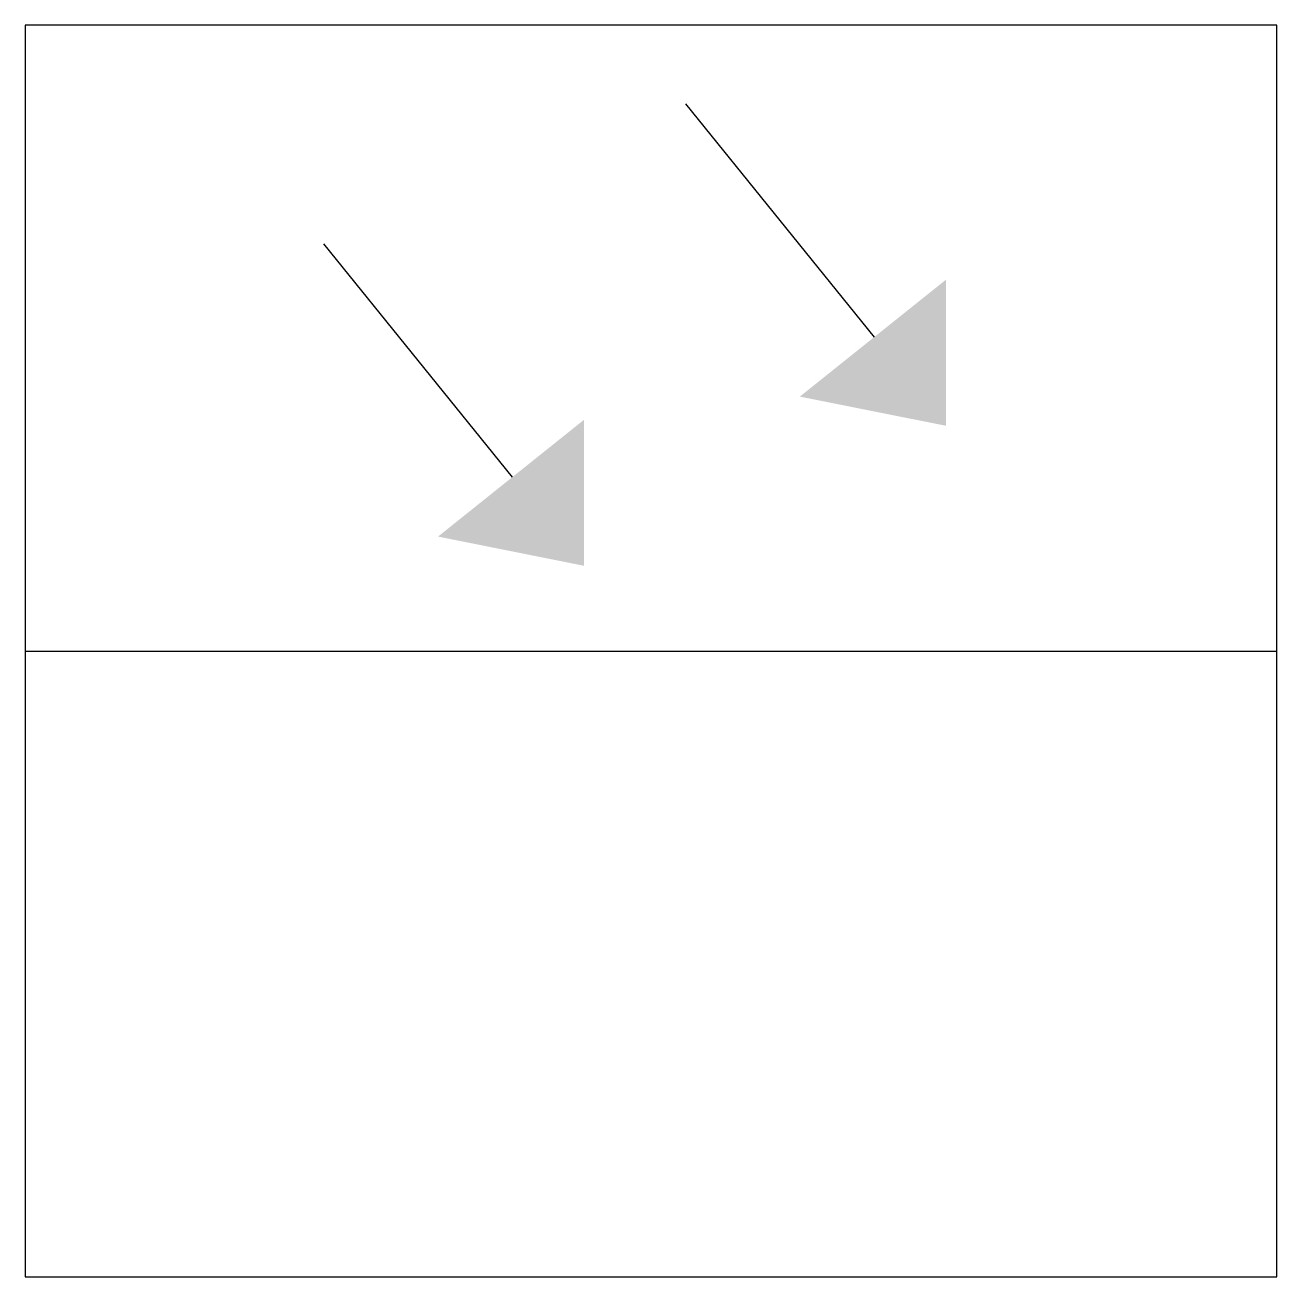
# Model space of a CAD drawing. Header units: millimetres. Extents: x 0 to 10, y 0 to 10.
import ezdxf

# ---------------------------------------------------------------- set-up
doc = ezdxf.new("R2010")
doc.units = ezdxf.units.MM
doc.layers.get('0').update_dxf_attribs({"lineweight": 25, "true_color": 0xffffff})

msp = doc.modelspace()

# ---------------------------------------------------------------- hatches: boundary and pattern name
for points in [[(6.189, 7.032), (7.356, 6.799), (7.356, 7.966)], [(3.299, 5.914), (4.465, 5.681), (4.465, 6.847)]]:
    msp.add_hatch(color=256).paths.add_polyline_path(points)

# ---------------------------------------------------------------- linework, layer by layer
for p, q in [((10, 10), (0, 9.999)), ((10, 5), (10, 10)), ((0, 9.999), (0, 6.666)), ((5.276, 9.37), (6.783, 7.507)), ((2.385, 8.252), (3.892, 6.389)), ((0, 6.666), (0, 0)), ((0, 5), (10, 5)), ((10, 0), (10, 5)), ((0, 0), (10, 0))]:
    msp.add_line(p, q)

doc.saveas('drawing.dxf')
